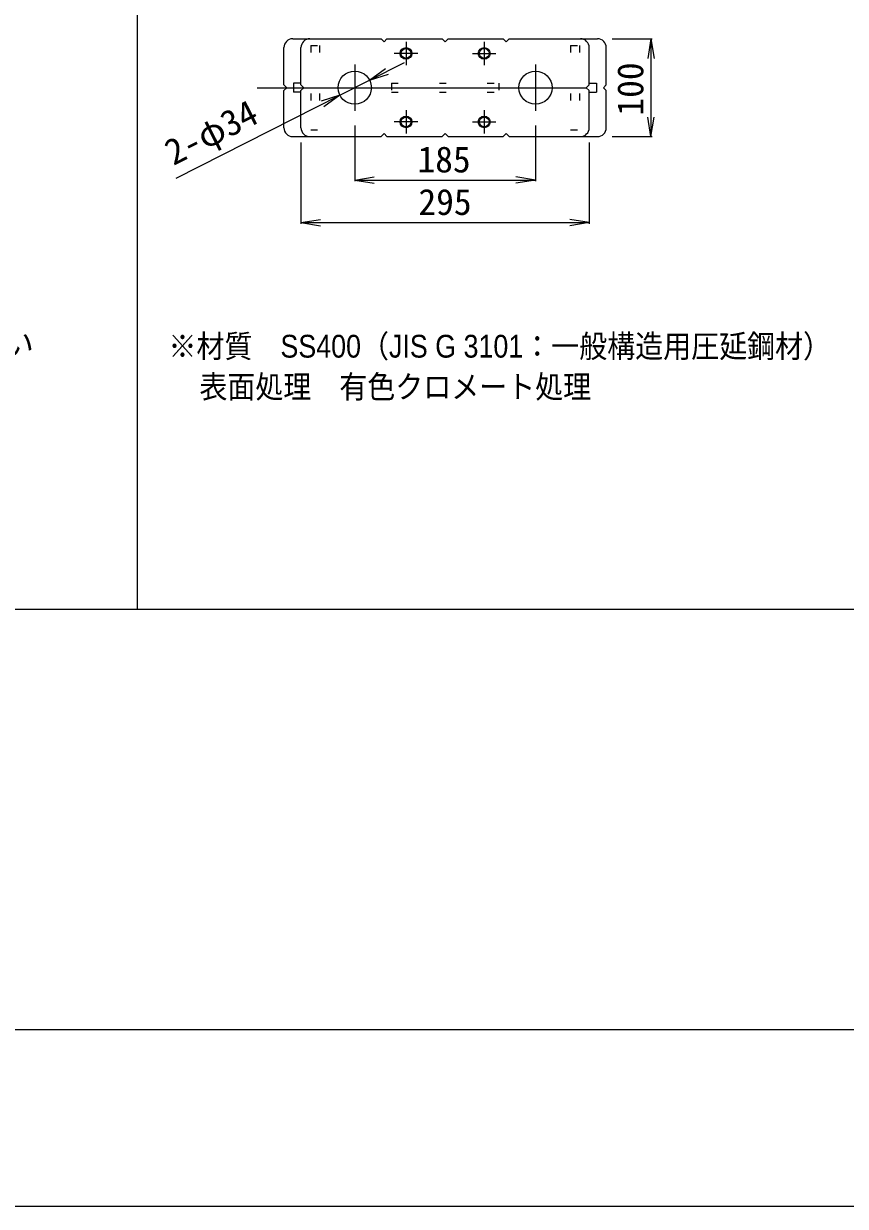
# Model space of a CAD drawing. Units: millimetres at full size. Extents: x -2994 to 2994, y -2281 to 2281.
# Drawn here: x -1328 to -487, y -2281 to -1071 of the extents above; entities that cross this region are included whole.
import ezdxf
from ezdxf.enums import TextEntityAlignment as Align

# ---------------------------------------------------------------- set-up
doc = ezdxf.new("R2010")
doc.units = ezdxf.units.MM
doc.header["$LTSCALE"] = 28.063
doc.linetypes.add('DOTTED', pattern=[1.75, 0.25, -1.5])
doc.linetypes.add('LONG_DASHED_DOTTED', pattern=[15.25, 12, -1.5, 0.25, -1.5])
for name, color, linetype, lineweight in [('0-0_0', 7, 'Continuous', 15), ('1-0_0', 4, 'Continuous', 9), ('1-5__0-9_DEFPOINT', 7, 'Continuous', 15), ('1-6__0-A_00_WAKU', 5, 'Continuous', 20), ('1-A__4-0_', 2, 'Continuous', 15)]:
    doc.layers.add(name, color=color, linetype=linetype, lineweight=lineweight)
doc.styles.add('ＭＳ ゴシック', font='')
doc.styles.add('ＭＳ Ｐゴシック', font='')
doc.styles.get('ＭＳ ゴシック').set_extended_font_data('MS Gothic')
doc.styles.get('ＭＳ Ｐゴシック').set_extended_font_data('MS PGothic')

msp = doc.modelspace()

# ---------------------------------------------------------------- linework, layer by layer
at = {"layer": '0-0_0'}
msp.add_lwpolyline([(-2993.76, -2280.96), (-2993.76, 2280.96), (2993.76, 2280.96), (2993.76, -2280.96)], close=True, dxfattribs=at)
at = {"layer": '1-0_0'}
for p, q in [((-725.51, -1086.55), (-684.57, -1086.55)), ((-685.82, -1086.55), (-689.15, -1106.55)), ((-685.82, -1086.55), (-682.49, -1106.55)), ((-685.82, -1086.55), (-685.82, -1186.55)), ((-973.85, -1128.87), (-957.51, -1116.85)), ((-973.85, -1128.87), (-954.5, -1122.8)), ((-1004.17, -1144.23), (-1023.52, -1150.3)), ((-1004.17, -1144.23), (-1020.51, -1156.25)), ((-685.82, -1186.55), (-689.15, -1166.55)), ((-685.82, -1186.55), (-682.49, -1166.55)), ((-989.01, -1175.13), (-989.01, -1232.32)), ((-804.01, -1175.13), (-804.01, -1232.32)), ((-1044.01, -1192.55), (-1044.01, -1275.87)), ((-749.01, -1192.55), (-749.01, -1275.87)), ((-725.51, -1186.55), (-684.57, -1186.55)), ((-989.01, -1231.07), (-969.01, -1227.74)), ((-989.01, -1231.07), (-969.01, -1234.4)), ((-989.01, -1231.07), (-804.01, -1231.07)), ((-804.01, -1231.07), (-824.01, -1227.74)), ((-804.01, -1231.07), (-824.01, -1234.4)), ((-1044.01, -1274.62), (-1024.01, -1271.28)), ((-1044.01, -1274.62), (-1024.01, -1277.95)), ((-1044.01, -1274.62), (-749.01, -1274.62)), ((-749.01, -1274.62), (-769.01, -1271.28)), ((-749.01, -1274.62), (-769.01, -1277.95))]:
    msp.add_line(p, q, dxfattribs=at)
msp.add_lwpolyline([(-1171.85, -1229.2), (-1004.17, -1144.23), (-973.85, -1128.87), (-938.16, -1110.78)], dxfattribs=at)
at = {"layer": '1-5__0-9_DEFPOINT'}
msp.add_line((-2970, -2100), (2970, -2100), dxfattribs=at)
at = {"layer": '1-6__0-A_00_WAKU'}
for p, q in [((-1211.37, -1670), (-1211.37, 1655)), ((-2790, -1670), (2790, -1670))]:
    msp.add_line(p, q, dxfattribs=at)
at = {"layer": '1-A__4-0_'}
for p, q in [((-1052.51, -1086.55), (-1035.01, -1086.55)), ((-1035.01, -1086.55), (-962.01, -1086.55)), ((-956.01, -1086.55), (-899.51, -1086.55)), ((-896.51, -1089.55), (-899.51, -1086.55)), ((-893.51, -1086.55), (-896.51, -1089.55)), ((-893.51, -1086.55), (-837.01, -1086.55)), ((-831.01, -1086.55), (-758.01, -1086.55)), ((-758.01, -1086.55), (-740.51, -1086.55)), ((-1061.51, -1133.55), (-1061.51, -1095.55)), ((-1044.01, -1133.55), (-1044.01, -1095.55)), ((-749.01, -1133.55), (-749.01, -1095.55)), ((-731.51, -1133.55), (-731.51, -1095.55)), ((-1051.51, -1132.05), (-1051.51, -1141.05)), ((-1044.01, -1132.05), (-1051.51, -1132.05)), ((-1044.01, -1133.55), (-1041.01, -1136.55)), ((-1041.01, -1136.55), (-1044.01, -1139.55)), ((-749.01, -1133.55), (-752.01, -1136.55)), ((-752.01, -1136.55), (-749.01, -1139.55)), ((-749.01, -1132.05), (-741.51, -1132.05)), ((-741.51, -1132.05), (-741.51, -1141.05)), ((-731.51, -1133.55), (-734.51, -1136.55)), ((-734.51, -1136.55), (-731.51, -1139.55)), ((-1061.51, -1177.55), (-1061.51, -1139.55)), ((-1044.01, -1141.05), (-1051.51, -1141.05)), ((-1044.01, -1177.55), (-1044.01, -1139.55)), ((-749.01, -1177.55), (-749.01, -1139.55)), ((-749.01, -1141.05), (-741.51, -1141.05)), ((-731.51, -1177.55), (-731.51, -1139.55)), ((-896.51, -1183.55), (-899.51, -1186.55)), ((-893.51, -1186.55), (-896.51, -1183.55)), ((-1052.51, -1186.55), (-1035.01, -1186.55)), ((-1035.01, -1186.55), (-962.01, -1186.55)), ((-956.01, -1186.55), (-899.51, -1186.55)), ((-893.51, -1186.55), (-837.01, -1186.55)), ((-831.01, -1186.55), (-758.01, -1186.55)), ((-758.01, -1186.55), (-740.51, -1186.55))]:
    msp.add_line(p, q, dxfattribs=at)
at = {"layer": '1-A__4-0_', "linetype": 'DOTTED'}
for p, q in [((-1034.01, -1093.55), (-1025.01, -1093.55)), ((-1034.01, -1093.55), (-1034.01, -1179.55)), ((-1025.01, -1093.55), (-1025.01, -1179.55)), ((-768.01, -1093.55), (-759.01, -1093.55)), ((-759.01, -1093.55), (-759.01, -1179.55)), ((-951.51, -1132.05), (-951.51, -1141.05)), ((-951.51, -1132.05), (-841.51, -1132.05)), ((-841.51, -1132.05), (-841.51, -1141.05)), ((-951.51, -1141.05), (-841.51, -1141.05)), ((-1034.01, -1179.55), (-1025.01, -1179.55))]:
    msp.add_line(p, q, dxfattribs=at)
at = {"layer": '1-A__4-0_', "color": 4, "linetype": 'LONG_DASHED_DOTTED'}
for p, q in [((-936.51, -1089.55), (-936.51, -1113.55)), ((-856.51, -1089.55), (-856.51, -1113.55)), ((-989.01, -1112.97), (-989.01, -1160.13)), ((-924.51, -1101.55), (-948.51, -1101.55)), ((-868.51, -1101.55), (-844.51, -1101.55)), ((-804.01, -1112.97), (-804.01, -1160.13)), ((-1088.84, -1136.55), (-748.84, -1136.55)), ((-936.51, -1159.55), (-936.51, -1183.55)), ((-856.51, -1159.55), (-856.51, -1183.55)), ((-924.51, -1171.55), (-948.51, -1171.55)), ((-868.51, -1171.55), (-844.51, -1171.55))]:
    msp.add_line(p, q, dxfattribs=at)
at = {"layer": '1-A__4-0_'}
for points in [[(-962.01, -1086.55), (-959.01, -1089.55), (-956.01, -1086.55)], [(-831.01, -1086.55), (-834.01, -1089.55), (-837.01, -1086.55)], [(-1061.51, -1133.55), (-1058.51, -1136.55), (-1061.51, -1139.55)], [(-962.01, -1186.55), (-959.01, -1183.55), (-956.01, -1186.55)], [(-831.01, -1186.55), (-834.01, -1183.55), (-837.01, -1186.55)]]:
    msp.add_lwpolyline(points, dxfattribs=at)
at = {"layer": '1-A__4-0_', "linetype": 'DOTTED'}
msp.add_lwpolyline([(-768.01, -1093.55), (-768.01, -1179.55), (-759.01, -1179.55)], dxfattribs=at)
at = {"layer": '1-A__4-0_', "color": 7}
for centre in [(-936.51, -1101.55), (-856.51, -1101.55), (-936.51, -1171.55), (-856.51, -1171.55)]:
    msp.add_circle(centre, 6, dxfattribs=at)
at = {"layer": '1-A__4-0_'}
for centre, radius in [((-936.51, -1101.55), 5), ((-856.51, -1101.55), 5), ((-989.01, -1136.55), 17), ((-804.01, -1136.55), 17), ((-936.51, -1171.55), 5), ((-856.51, -1171.55), 5)]:
    msp.add_circle(centre, radius, dxfattribs=at)
for centre, start, end in [((-1052.51, -1095.55), 90, 180), ((-1035.01, -1095.55), 90, 180), ((-758.01, -1095.55), 0, 90), ((-740.51, -1095.55), 0, 90), ((-1052.51, -1177.55), 180, 270), ((-1035.01, -1177.55), 180, 270), ((-758.01, -1177.55), 270, 0), ((-740.51, -1177.55), 270, 0)]:
    msp.add_arc(centre, 9, start, end, dxfattribs=at)

# ---------------------------------------------------------------- texts
at = {"layer": '1-0_0', "style": 'ＭＳ ゴシック'}
for s, rotation, p in [('100', 90, (-685.64, -1165.1)), ('φ34', 26.874, (-1138.61, -1207.39)), ('2-', 26.874, (-1171.04, -1223.83))]:
    msp.add_text(s, height=26.66, rotation=rotation, dxfattribs=at).set_placement(p, align=Align.BOTTOM_LEFT)
for s, p in [('185', (-924.77, -1231.25)), ('295', (-923.78, -1274.73))]:
    msp.add_text(s, height=26.66, dxfattribs=at).set_placement(p, align=Align.BOTTOM_LEFT)
at = {"layer": '1-0_0', "color": 7, "style": 'ＭＳ Ｐゴシック'}
msp.add_text('※表の樹種の規格と同等以上の性能があれば表以外の樹種を用いても良い', height=23.33, dxfattribs=at).set_placement((-2367.56, -1417.08), align=Align.BOTTOM_LEFT)
at = {"layer": '1-0_0', "color": 7, "style": 'ＭＳ Ｐゴシック', "width": 0.9}
for s, p in [('※材質\u3000SS400（JIS G 3101：一般構造用圧延鋼材）', (-1179.62, -1419.71)), ('\u3000表面処理\u3000有色クロメート処理', (-1176.64, -1461.19))]:
    msp.add_text(s, height=23.33, dxfattribs=at).set_placement(p, align=Align.BOTTOM_LEFT)

doc.saveas('drawing.dxf')
